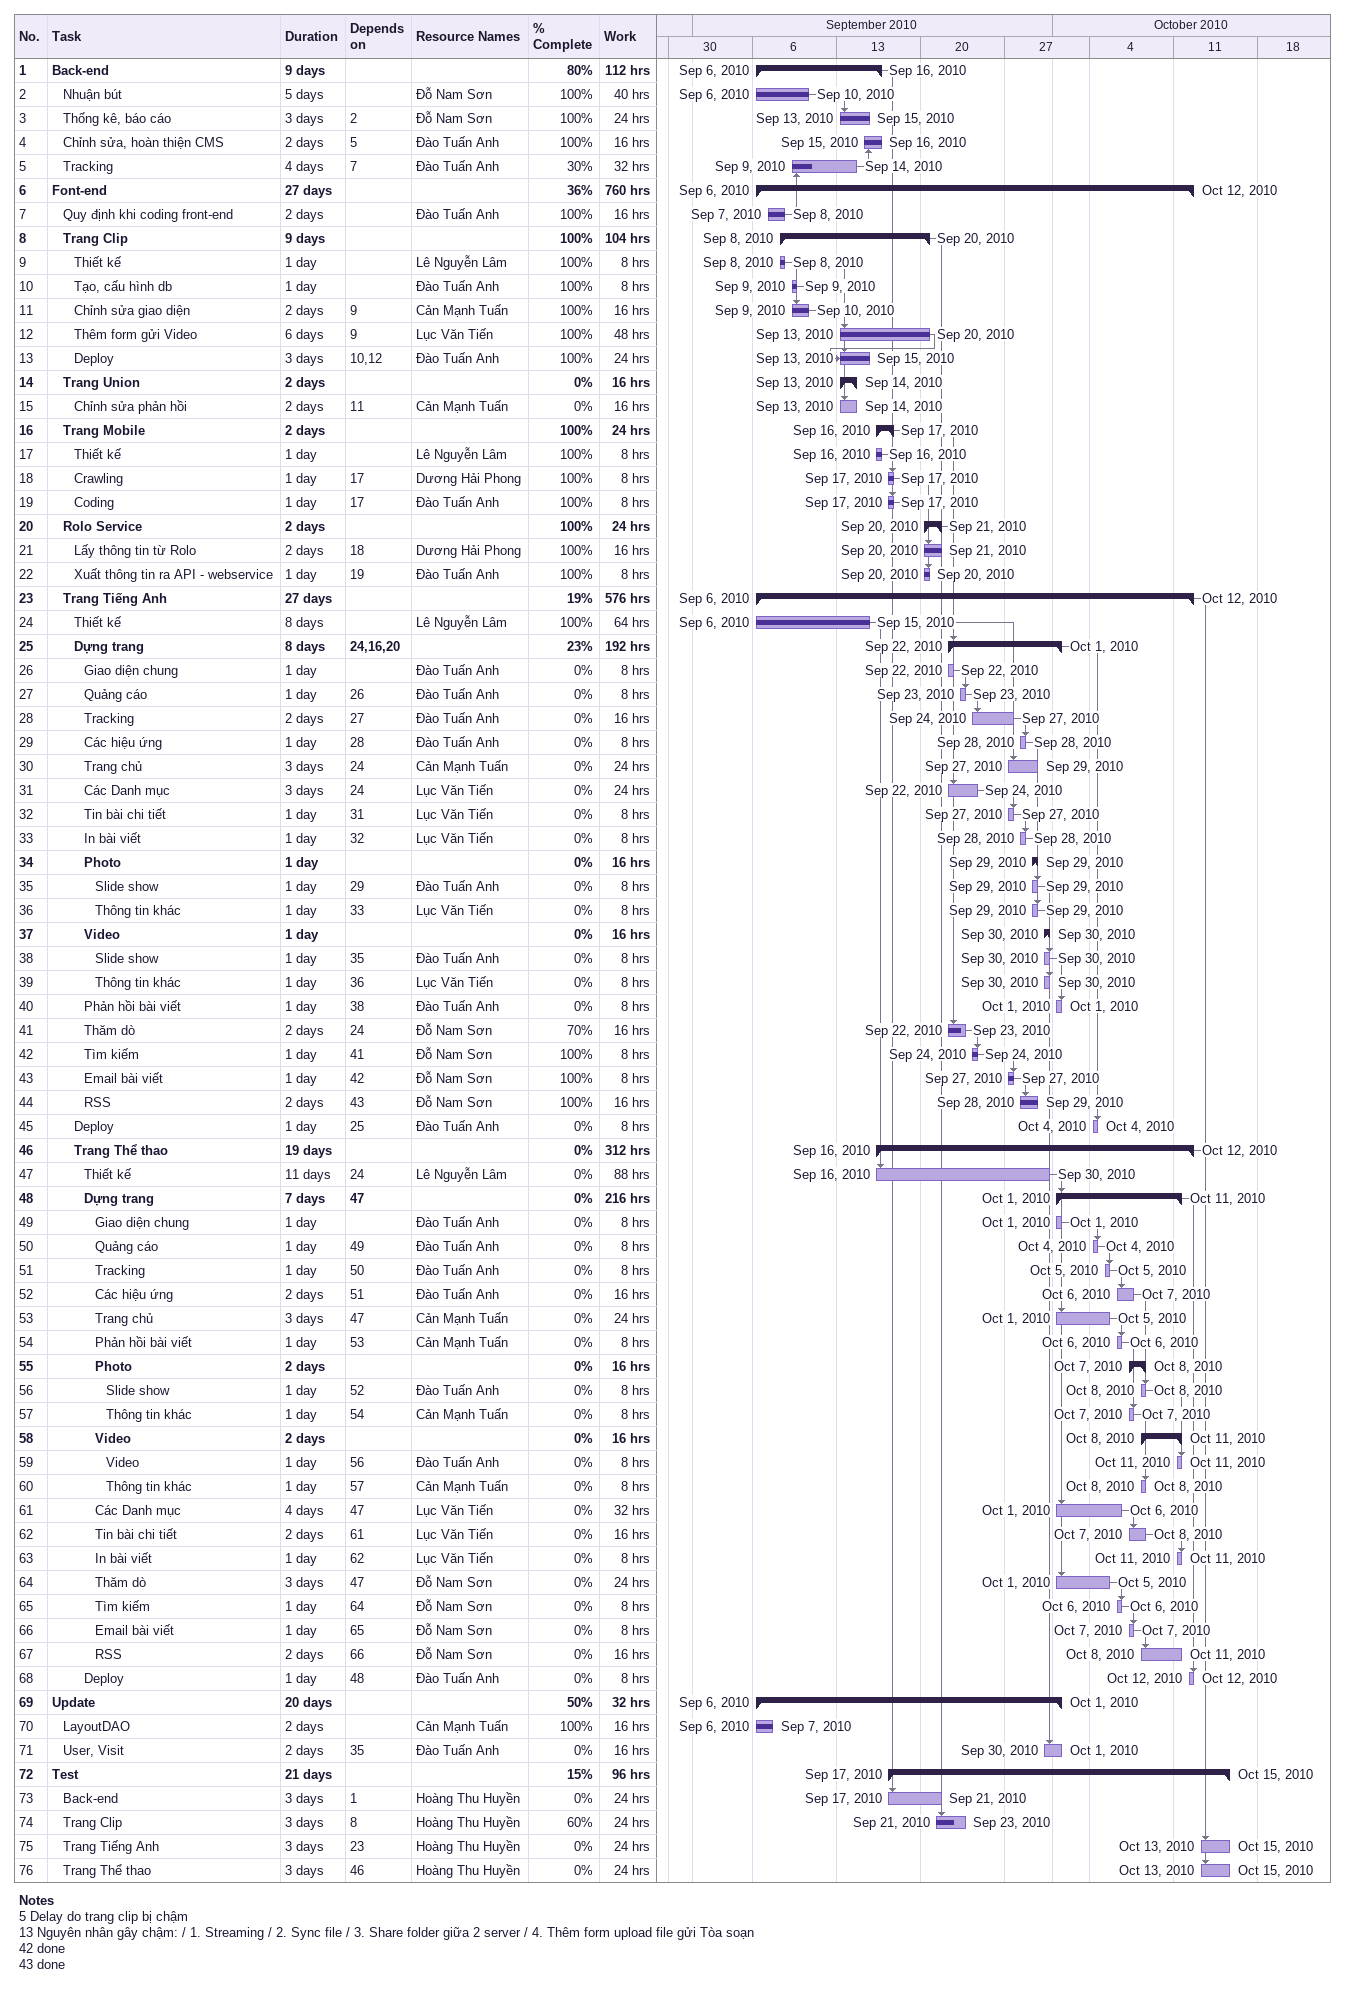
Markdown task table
| ID | Level | Task | Duration | Start | Finish | Predecessors | Resources | % complete | Work (h) |
|---|---|---|---|---|---|---|---|---|---|
| 1 | 1 | **Back-end** | 9d | 2010-09-06 | 2010-09-16 |  |  | 80 | 112 |
| 2 | 2 | Nhuận bút | 5d | 2010-09-06 | 2010-09-10 |  | Đỗ Nam Sơn | 100 | 40 |
| 3 | 2 | Thống kê, báo cáo | 3d | 2010-09-13 | 2010-09-15 | 2 | Đỗ Nam Sơn | 100 | 24 |
| 4 | 2 | Chỉnh sửa, hoàn thiện CMS | 2d | 2010-09-15 | 2010-09-16 | 5 | Đào Tuấn Anh | 100 | 16 |
| 5 | 2 | Tracking | 4d | 2010-09-09 | 2010-09-14 | 7 | Đào Tuấn Anh | 30 | 32 |
| 6 | 1 | **Font-end** | 27d | 2010-09-06 | 2010-10-12 |  |  | 36 | 760 |
| 7 | 2 | Quy định khi coding front-end | 2d | 2010-09-07 | 2010-09-08 |  | Đào Tuấn Anh | 100 | 16 |
| 8 | 2 | **Trang Clip** | 9d | 2010-09-08 | 2010-09-20 |  |  | 100 | 104 |
| 9 | 3 | Thiết kế | 1d | 2010-09-08 | 2010-09-08 |  | Lê Nguyễn Lâm | 100 | 8 |
| 10 | 3 | Tạo, cấu hình db | 1d | 2010-09-09 | 2010-09-09 |  | Đào Tuấn Anh | 100 | 8 |
| 11 | 3 | Chỉnh sửa giao diện | 2d | 2010-09-09 | 2010-09-10 | 9 | Cản Mạnh Tuấn | 100 | 16 |
| 12 | 3 | Thêm form gửi Video | 6d | 2010-09-13 | 2010-09-20 | 9 | Lục Văn Tiến | 100 | 48 |
| 13 | 3 | Deploy | 3d | 2010-09-13 | 2010-09-15 | 10, 12 | Đào Tuấn Anh | 100 | 24 |
| 14 | 2 | **Trang Union** | 2d | 2010-09-13 | 2010-09-14 |  |  | 0 | 16 |
| 15 | 3 | Chỉnh sửa phản hồi | 2d | 2010-09-13 | 2010-09-14 | 11 | Cản Mạnh Tuấn | 0 | 16 |
| 16 | 2 | **Trang Mobile** | 2d | 2010-09-16 | 2010-09-17 |  |  | 100 | 24 |
| 17 | 3 | Thiết kế | 1d | 2010-09-16 | 2010-09-16 |  | Lê Nguyễn Lâm | 100 | 8 |
| 18 | 3 | Crawling | 1d | 2010-09-17 | 2010-09-17 | 17 | Dương Hải Phong | 100 | 8 |
| 19 | 3 | Coding | 1d | 2010-09-17 | 2010-09-17 | 17 | Đào Tuấn Anh | 100 | 8 |
| 20 | 2 | **Rolo Service** | 2d | 2010-09-20 | 2010-09-21 |  |  | 100 | 24 |
| 21 | 3 | Lấy thông tin từ Rolo | 2d | 2010-09-20 | 2010-09-21 | 18 | Dương Hải Phong | 100 | 16 |
| 22 | 3 | Xuất thông tin ra API - webservice | 1d | 2010-09-20 | 2010-09-20 | 19 | Đào Tuấn Anh | 100 | 8 |
| 23 | 2 | **Trang Tiếng Anh** | 27d | 2010-09-06 | 2010-10-12 |  |  | 19 | 576 |
| 24 | 3 | Thiết kế | 8d | 2010-09-06 | 2010-09-15 |  | Lê Nguyễn Lâm | 100 | 64 |
| 25 | 3 | **Dựng trang** | 8d | 2010-09-22 | 2010-10-01 | 24, 16, 20 |  | 23 | 192 |
| 26 | 4 | Giao diện chung | 1d | 2010-09-22 | 2010-09-22 |  | Đào Tuấn Anh | 0 | 8 |
| 27 | 4 | Quảng cáo | 1d | 2010-09-23 | 2010-09-23 | 26 | Đào Tuấn Anh | 0 | 8 |
| 28 | 4 | Tracking | 2d | 2010-09-24 | 2010-09-27 | 27 | Đào Tuấn Anh | 0 | 16 |
| 29 | 4 | Các hiệu ứng | 1d | 2010-09-28 | 2010-09-28 | 28 | Đào Tuấn Anh | 0 | 8 |
| 30 | 4 | Trang chủ | 3d | 2010-09-27 | 2010-09-29 | 24 | Cản Mạnh Tuấn | 0 | 24 |
| 31 | 4 | Các Danh mục | 3d | 2010-09-22 | 2010-09-24 | 24 | Lục Văn Tiến | 0 | 24 |
| 32 | 4 | Tin bài chi tiết | 1d | 2010-09-27 | 2010-09-27 | 31 | Lục Văn Tiến | 0 | 8 |
| 33 | 4 | In bài viết | 1d | 2010-09-28 | 2010-09-28 | 32 | Lục Văn Tiến | 0 | 8 |
| 34 | 4 | **Photo** | 1d | 2010-09-29 | 2010-09-29 |  |  | 0 | 16 |
| 35 | 5 | Slide show | 1d | 2010-09-29 | 2010-09-29 | 29 | Đào Tuấn Anh | 0 | 8 |
| 36 | 5 | Thông tin khác | 1d | 2010-09-29 | 2010-09-29 | 33 | Lục Văn Tiến | 0 | 8 |
| 37 | 4 | **Video** | 1d | 2010-09-30 | 2010-09-30 |  |  | 0 | 16 |
| 38 | 5 | Slide show | 1d | 2010-09-30 | 2010-09-30 | 35 | Đào Tuấn Anh | 0 | 8 |
| 39 | 5 | Thông tin khác | 1d | 2010-09-30 | 2010-09-30 | 36 | Lục Văn Tiến | 0 | 8 |
| 40 | 4 | Phản hồi bài viết | 1d | 2010-10-01 | 2010-10-01 | 38 | Đào Tuấn Anh | 0 | 8 |
| 41 | 4 | Thăm dò | 2d | 2010-09-22 | 2010-09-23 | 24 | Đỗ Nam Sơn | 70 | 16 |
| 42 | 4 | Tìm kiếm | 1d | 2010-09-24 | 2010-09-24 | 41 | Đỗ Nam Sơn | 100 | 8 |
| 43 | 4 | Email bài viết | 1d | 2010-09-27 | 2010-09-27 | 42 | Đỗ Nam Sơn | 100 | 8 |
| 44 | 4 | RSS | 2d | 2010-09-28 | 2010-09-29 | 43 | Đỗ Nam Sơn | 100 | 16 |
| 45 | 3 | Deploy | 1d | 2010-10-04 | 2010-10-04 | 25 | Đào Tuấn Anh | 0 | 8 |
| 46 | 3 | **Trang Thể thao** | 19d | 2010-09-16 | 2010-10-12 |  |  | 0 | 312 |
| 47 | 4 | Thiết kế | 11d | 2010-09-16 | 2010-09-30 | 24 | Lê Nguyễn Lâm | 0 | 88 |
| 48 | 4 | **Dựng trang** | 7d | 2010-10-01 | 2010-10-11 | 47 |  | 0 | 216 |
| 49 | 5 | Giao diện chung | 1d | 2010-10-01 | 2010-10-01 |  | Đào Tuấn Anh | 0 | 8 |
| 50 | 5 | Quảng cáo | 1d | 2010-10-04 | 2010-10-04 | 49 | Đào Tuấn Anh | 0 | 8 |
| 51 | 5 | Tracking | 1d | 2010-10-05 | 2010-10-05 | 50 | Đào Tuấn Anh | 0 | 8 |
| 52 | 5 | Các hiệu ứng | 2d | 2010-10-06 | 2010-10-07 | 51 | Đào Tuấn Anh | 0 | 16 |
| 53 | 5 | Trang chủ | 3d | 2010-10-01 | 2010-10-05 | 47 | Cản Mạnh Tuấn | 0 | 24 |
| 54 | 5 | Phản hồi bài viết | 1d | 2010-10-06 | 2010-10-06 | 53 | Cản Mạnh Tuấn | 0 | 8 |
| 55 | 5 | **Photo** | 2d | 2010-10-07 | 2010-10-08 |  |  | 0 | 16 |
| 56 | 6 | Slide show | 1d | 2010-10-08 | 2010-10-08 | 52 | Đào Tuấn Anh | 0 | 8 |
| 57 | 6 | Thông tin khác | 1d | 2010-10-07 | 2010-10-07 | 54 | Cản Mạnh Tuấn | 0 | 8 |
| 58 | 5 | **Video** | 2d | 2010-10-08 | 2010-10-11 |  |  | 0 | 16 |
| 59 | 6 | Video | 1d | 2010-10-11 | 2010-10-11 | 56 | Đào Tuấn Anh | 0 | 8 |
| 60 | 6 | Thông tin khác | 1d | 2010-10-08 | 2010-10-08 | 57 | Cản Mạnh Tuấn | 0 | 8 |
| 61 | 5 | Các Danh mục | 4d | 2010-10-01 | 2010-10-06 | 47 | Lục Văn Tiến | 0 | 32 |
| 62 | 5 | Tin bài chi tiết | 2d | 2010-10-07 | 2010-10-08 | 61 | Lục Văn Tiến | 0 | 16 |
| 63 | 5 | In bài viết | 1d | 2010-10-11 | 2010-10-11 | 62 | Lục Văn Tiến | 0 | 8 |
| 64 | 5 | Thăm dò | 3d | 2010-10-01 | 2010-10-05 | 47 | Đỗ Nam Sơn | 0 | 24 |
| 65 | 5 | Tìm kiếm | 1d | 2010-10-06 | 2010-10-06 | 64 | Đỗ Nam Sơn | 0 | 8 |
| 66 | 5 | Email bài viết | 1d | 2010-10-07 | 2010-10-07 | 65 | Đỗ Nam Sơn | 0 | 8 |
| 67 | 5 | RSS | 2d | 2010-10-08 | 2010-10-11 | 66 | Đỗ Nam Sơn | 0 | 16 |
| 68 | 4 | Deploy | 1d | 2010-10-12 | 2010-10-12 | 48 | Đào Tuấn Anh | 0 | 8 |
| 69 | 1 | **Update** | 20d | 2010-09-06 | 2010-10-01 |  |  | 50 | 32 |
| 70 | 2 | LayoutDAO | 2d | 2010-09-06 | 2010-09-07 |  | Cản Mạnh Tuấn | 100 | 16 |
| 71 | 2 | User, Visit | 2d | 2010-09-30 | 2010-10-01 | 35 | Đào Tuấn Anh | 0 | 16 |
| 72 | 1 | **Test** | 21d | 2010-09-17 | 2010-10-15 |  |  | 15 | 96 |
| 73 | 2 | Back-end | 3d | 2010-09-17 | 2010-09-21 | 1 | Hoàng Thu Huyền | 0 | 24 |
| 74 | 2 | Trang Clip | 3d | 2010-09-21 | 2010-09-23 | 8 | Hoàng Thu Huyền | 60 | 24 |
| 75 | 2 | Trang Tiếng Anh | 3d | 2010-10-13 | 2010-10-15 | 23 | Hoàng Thu Huyền | 0 | 24 |
| 76 | 2 | Trang Thể thao | 3d | 2010-10-13 | 2010-10-15 | 46 | Hoàng Thu Huyền | 0 | 24 |

Notes
- 5: Delay do trang clip bị chậm
- 13: Nguyên nhân gây chậm: / 1. Streaming / 2. Sync file / 3. Share folder giữa 2 server / 4. Thêm form upload file gửi Tòa soạn
- 42: done
- 43: done
